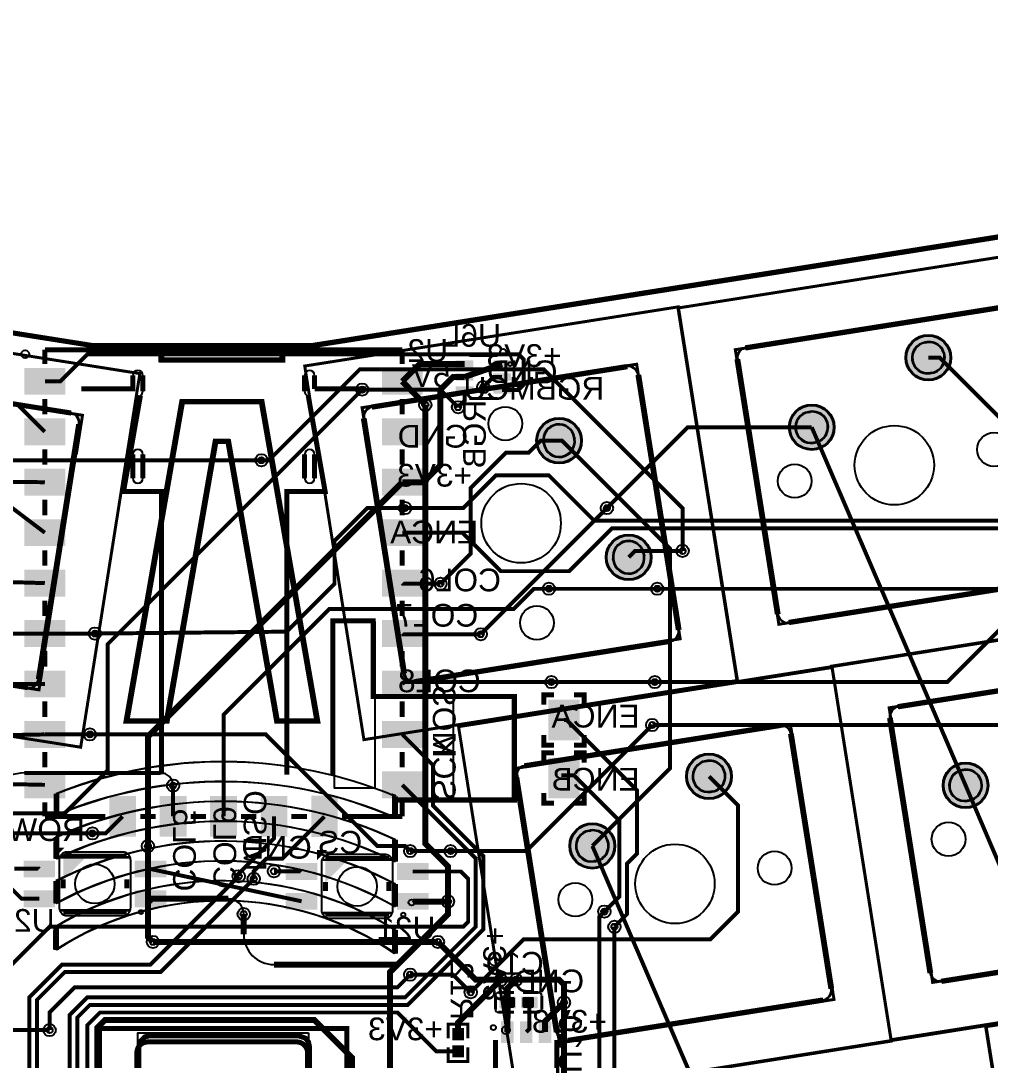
# Model space of a CAD drawing. Header units: millimetres. Extents: x 1 to 236, y 2 to 101.
# Drawn here: x 108.5 to 157.4, y 48.8 to 101.1 of the extents above; entities that cross this region are included whole.
import ezdxf

# ---------------------------------------------------------------- set-up
doc = ezdxf.new("R2010")
doc.units = ezdxf.units.MM
for name, color, linetype, true_color in [('BoardOutLine', 7, 'Continuous', 0xff00ff), ('BottomLayer', 7, 'Continuous', 0x0000ff), ('BottomPasteMaskLayer', 7, 'Continuous', 0x800000), ('BottomSilkLayer', 7, 'Continuous', 0x66cc33), ('BottomSolderMaskLayer', 7, 'Continuous', 0xaa00ff), ('Document', 7, 'Continuous', 0xffffff), ('Hole', 7, 'Continuous', 0x222222), ('Multi-Layer', 7, 'Continuous', 0xc0c0c0), ('TopLayer', 7, 'Continuous', 0xff0000), ('TopSilkLayer', 7, 'Continuous', 0xffcc00), ('TopSolderMaskLayer', 7, 'Continuous', 0x800080)]:
    doc.layers.add(name, color=color, linetype=linetype, true_color=true_color)
doc.styles.get("Standard").update_dxf_attribs({"font": 'arial.ttf'})

msp = doc.modelspace()

# ---------------------------------------------------------------- hatches: boundary and pattern name
at = {"layer": 'BottomLayer'}
for points in [[(131.301, 83.993), (131.301, 83.678), (130.46, 83.678), (130.46, 83.993)], [(133.192, 83.993), (133.192, 83.678), (132.351, 83.678), (132.351, 83.993)], [(110.745, 83.614), (108.745, 83.614), (108.745, 82.314), (110.745, 82.314)], [(128.745, 83.614), (126.745, 83.614), (126.745, 82.314), (128.745, 82.314)], [(131.301, 83.343), (131.301, 83.028), (130.46, 83.028), (130.46, 83.343)], [(133.192, 83.343), (133.192, 83.028), (132.351, 83.028), (132.351, 83.343)], [(131.301, 82.693), (131.301, 82.378), (130.46, 82.378), (130.46, 82.693)], [(133.192, 82.693), (133.192, 82.378), (132.351, 82.378), (132.351, 82.693)], [(110.745, 81.074), (108.745, 81.074), (108.745, 79.774), (110.745, 79.774)], [(128.745, 81.074), (126.745, 81.074), (126.745, 79.774), (128.745, 79.774)], [(110.745, 78.534), (108.745, 78.534), (108.745, 77.234), (110.745, 77.234)], [(128.745, 78.534), (126.745, 78.534), (126.745, 77.234), (128.745, 77.234)], [(110.745, 75.994), (108.745, 75.994), (108.745, 74.694), (110.745, 74.694)], [(128.745, 75.994), (126.745, 75.994), (126.745, 74.694), (128.745, 74.694)], [(110.745, 73.454), (108.745, 73.454), (108.745, 72.154), (110.745, 72.154)], [(128.745, 73.454), (126.745, 73.454), (126.745, 72.154), (128.745, 72.154)], [(110.745, 70.914), (108.745, 70.914), (108.745, 69.614), (110.745, 69.614)], [(128.745, 70.914), (126.745, 70.914), (126.745, 69.614), (128.745, 69.614)], [(110.745, 68.374), (108.745, 68.374), (108.745, 67.074), (110.745, 67.074)], [(128.745, 68.374), (126.745, 68.374), (126.745, 67.074), (128.745, 67.074)], [(135.128, 66.913), (136.652, 66.913), (136.652, 64.913), (135.128, 64.913)], [(110.745, 65.834), (108.745, 65.834), (108.745, 64.534), (110.745, 64.534)], [(128.745, 65.834), (126.745, 65.834), (126.745, 64.534), (128.745, 64.534)], [(136.652, 63.992), (135.128, 63.992), (135.128, 61.992), (136.652, 61.992)], [(110.745, 63.294), (108.745, 63.294), (108.745, 61.994), (110.745, 61.994)], [(128.745, 63.294), (126.745, 63.294), (126.745, 61.994), (128.745, 61.994)], [(114.315, 62.054), (113.015, 62.054), (113.015, 60.054), (114.315, 60.054)], [(116.855, 62.054), (115.555, 62.054), (115.555, 60.054), (116.855, 60.054)], [(119.395, 62.054), (118.095, 62.054), (118.095, 60.054), (119.395, 60.054)], [(121.935, 62.054), (120.635, 62.054), (120.635, 60.054), (121.935, 60.054)], [(123.175, 62.054), (123.175, 60.054), (124.475, 60.054), (124.475, 62.054)], [(108.718, 57.998), (108.718, 58.818), (110.218, 58.818), (110.218, 57.998)], [(114.318, 57.998), (114.318, 58.818), (115.818, 58.818), (115.818, 57.998)], [(121.926, 57.871), (121.926, 58.691), (123.426, 58.691), (123.426, 57.871)], [(127.526, 57.871), (127.526, 58.691), (129.026, 58.691), (129.026, 57.871)], [(108.718, 56.498), (108.718, 57.318), (110.218, 57.318), (110.218, 56.498)], [(114.318, 56.498), (114.318, 57.318), (115.818, 57.318), (115.818, 56.498)], [(121.926, 56.371), (121.926, 57.191), (123.426, 57.191), (123.426, 56.371)], [(127.526, 56.371), (127.526, 57.191), (129.026, 57.191), (129.026, 56.371)], [(133.454, 51.419), (133.454, 51.959), (132.664, 51.959), (132.664, 51.419)], [(133.754, 51.419), (133.754, 51.959), (134.544, 51.959), (134.544, 51.419)], [(130.286, 49.807), (130.826, 49.807), (130.826, 50.373), (130.286, 50.373)], [(133.335, 49.695), (133.335, 50.695), (132.735, 50.695), (132.735, 49.695)], [(134.285, 49.695), (134.285, 50.695), (133.685, 50.695), (133.685, 49.695)], [(135.235, 49.695), (135.235, 50.695), (134.635, 50.695), (134.635, 49.695)], [(130.286, 49.507), (130.826, 49.507), (130.826, 48.941), (130.286, 48.941)]]:
    msp.add_hatch(color=256, dxfattribs=at).paths.add_polyline_path(points)
at = {"layer": 'BottomPasteMaskLayer'}
for points in [[(131.301, 83.993), (131.301, 83.678), (130.46, 83.678), (130.46, 83.993)], [(133.192, 83.993), (133.192, 83.678), (132.351, 83.678), (132.351, 83.993)], [(110.745, 83.614), (108.745, 83.614), (108.745, 82.314), (110.745, 82.314)], [(128.745, 83.614), (126.745, 83.614), (126.745, 82.314), (128.745, 82.314)], [(131.301, 83.343), (131.301, 83.028), (130.46, 83.028), (130.46, 83.343)], [(133.192, 83.343), (133.192, 83.028), (132.351, 83.028), (132.351, 83.343)], [(131.301, 82.693), (131.301, 82.378), (130.46, 82.378), (130.46, 82.693)], [(133.192, 82.693), (133.192, 82.378), (132.351, 82.378), (132.351, 82.693)], [(110.745, 81.074), (108.745, 81.074), (108.745, 79.774), (110.745, 79.774)], [(128.745, 81.074), (126.745, 81.074), (126.745, 79.774), (128.745, 79.774)], [(110.745, 78.534), (108.745, 78.534), (108.745, 77.234), (110.745, 77.234)], [(128.745, 78.534), (126.745, 78.534), (126.745, 77.234), (128.745, 77.234)], [(110.745, 75.994), (108.745, 75.994), (108.745, 74.694), (110.745, 74.694)], [(128.745, 75.994), (126.745, 75.994), (126.745, 74.694), (128.745, 74.694)], [(110.745, 73.454), (108.745, 73.454), (108.745, 72.154), (110.745, 72.154)], [(128.745, 73.454), (126.745, 73.454), (126.745, 72.154), (128.745, 72.154)], [(110.745, 70.914), (108.745, 70.914), (108.745, 69.614), (110.745, 69.614)], [(128.745, 70.914), (126.745, 70.914), (126.745, 69.614), (128.745, 69.614)], [(110.745, 68.374), (108.745, 68.374), (108.745, 67.074), (110.745, 67.074)], [(128.745, 68.374), (126.745, 68.374), (126.745, 67.074), (128.745, 67.074)], [(135.128, 66.913), (136.652, 66.913), (136.652, 64.913), (135.128, 64.913)], [(110.745, 65.834), (108.745, 65.834), (108.745, 64.534), (110.745, 64.534)], [(128.745, 65.834), (126.745, 65.834), (126.745, 64.534), (128.745, 64.534)], [(136.652, 63.992), (135.128, 63.992), (135.128, 61.992), (136.652, 61.992)], [(110.745, 63.294), (108.745, 63.294), (108.745, 61.994), (110.745, 61.994)], [(128.745, 63.294), (126.745, 63.294), (126.745, 61.994), (128.745, 61.994)], [(114.315, 62.054), (113.015, 62.054), (113.015, 60.054), (114.315, 60.054)], [(116.855, 62.054), (115.555, 62.054), (115.555, 60.054), (116.855, 60.054)], [(119.395, 62.054), (118.095, 62.054), (118.095, 60.054), (119.395, 60.054)], [(121.935, 62.054), (120.635, 62.054), (120.635, 60.054), (121.935, 60.054)], [(123.175, 62.054), (123.175, 60.054), (124.475, 60.054), (124.475, 62.054)], [(108.718, 57.998), (108.718, 58.818), (110.218, 58.818), (110.218, 57.998)], [(114.318, 57.998), (114.318, 58.818), (115.818, 58.818), (115.818, 57.998)], [(121.926, 57.871), (121.926, 58.691), (123.426, 58.691), (123.426, 57.871)], [(127.526, 57.871), (127.526, 58.691), (129.026, 58.691), (129.026, 57.871)], [(108.718, 56.498), (108.718, 57.318), (110.218, 57.318), (110.218, 56.498)], [(114.318, 56.498), (114.318, 57.318), (115.818, 57.318), (115.818, 56.498)], [(121.926, 56.371), (121.926, 57.191), (123.426, 57.191), (123.426, 56.371)], [(127.526, 56.371), (127.526, 57.191), (129.026, 57.191), (129.026, 56.371)], [(132.824, 51.914), (132.824, 51.464), (132.874, 51.414), (133.354, 51.414), (133.424, 51.464), (133.424, 51.914), (133.354, 51.964), (132.874, 51.964)], [(133.784, 51.914), (133.784, 51.464), (133.854, 51.414), (134.334, 51.414), (134.384, 51.464), (134.384, 51.914), (134.334, 51.964), (133.854, 51.964)], [(130.326, 49.792), (130.786, 49.792), (130.826, 49.832), (130.826, 50.333), (130.786, 50.373), (130.326, 50.373), (130.286, 50.333), (130.286, 49.832)], [(133.335, 49.695), (133.335, 50.695), (132.735, 50.695), (132.735, 49.695)], [(134.285, 49.695), (134.285, 50.695), (133.685, 50.695), (133.685, 49.695)], [(135.235, 49.695), (135.235, 50.695), (134.635, 50.695), (134.635, 49.695)], [(130.326, 49.522), (130.786, 49.522), (130.826, 49.482), (130.826, 48.981), (130.786, 48.941), (130.326, 48.941), (130.286, 48.981), (130.286, 49.482)]]:
    msp.add_hatch(color=256, dxfattribs=at).paths.add_polyline_path(points)
at = {"layer": 'BottomSilkLayer'}
for points in [[(110.238, 59.488), (110.238, 58.98), (110.746, 59.488)], [(123.446, 59.361), (123.446, 58.853), (123.954, 59.361)]]:
    msp.add_hatch(color=256, dxfattribs=at).paths.add_polyline_path(points)
at = {"layer": 'BottomSolderMaskLayer'}
for points in [[(153.091, 84.155, 1), (155.392, 84.155, 1)], [(131.327, 84.018), (131.327, 83.652), (130.435, 83.652), (130.435, 84.018)], [(133.218, 84.018), (133.218, 83.652), (132.326, 83.652), (132.326, 84.018)], [(110.771, 83.64), (108.72, 83.64), (108.72, 82.289), (110.771, 82.289)], [(128.771, 83.64), (126.72, 83.64), (126.72, 82.289), (128.771, 82.289)], [(131.327, 83.368), (131.327, 83.002), (130.435, 83.002), (130.435, 83.368)], [(133.218, 83.368), (133.218, 83.002), (132.326, 83.002), (132.326, 83.368)], [(131.327, 82.718), (131.327, 82.352), (130.435, 82.352), (130.435, 82.718)], [(133.218, 82.718), (133.218, 82.352), (132.326, 82.352), (132.326, 82.718)], [(147.216, 80.653, 1), (149.518, 80.653, 1)], [(110.771, 81.1), (108.72, 81.1), (108.72, 79.749), (110.771, 79.749)], [(128.771, 81.1), (126.72, 81.1), (126.72, 79.749), (128.771, 79.749)], [(134.493, 79.98, 1), (136.795, 79.98, 1)], [(110.771, 78.56), (108.72, 78.56), (108.72, 77.209), (110.771, 77.209)], [(128.771, 78.56), (126.72, 78.56), (126.72, 77.209), (128.771, 77.209)], [(110.771, 76.02), (108.72, 76.02), (108.72, 74.669), (110.771, 74.669)], [(128.771, 76.02), (126.72, 76.02), (126.72, 74.669), (128.771, 74.669)], [(137.995, 74.105, 1), (140.297, 74.105, 1)], [(110.771, 73.48), (108.72, 73.48), (108.72, 72.129), (110.771, 72.129)], [(128.771, 73.48), (126.72, 73.48), (126.72, 72.129), (128.771, 72.129)], [(110.771, 70.94), (108.72, 70.94), (108.72, 69.589), (110.771, 69.589)], [(128.771, 70.94), (126.72, 70.94), (126.72, 69.589), (128.771, 69.589)], [(110.771, 68.4), (108.72, 68.4), (108.72, 67.049), (110.771, 67.049)], [(128.771, 68.4), (126.72, 68.4), (126.72, 67.049), (128.771, 67.049)], [(135.103, 66.939), (136.678, 66.939), (136.678, 64.888), (135.103, 64.888)], [(110.771, 65.86), (108.72, 65.86), (108.72, 64.509), (110.771, 64.509)], [(128.771, 65.86), (126.72, 65.86), (126.72, 64.509), (128.771, 64.509)], [(136.678, 64.018), (135.103, 64.018), (135.103, 61.967), (136.678, 61.967)], [(142.042, 63.073, 1), (144.343, 63.073, 1)], [(154.963, 62.619, 1), (157.265, 62.619, 1)], [(110.771, 63.32), (108.72, 63.32), (108.72, 61.969), (110.771, 61.969)], [(128.771, 63.32), (126.72, 63.32), (126.72, 61.969), (128.771, 61.969)], [(114.341, 62.08), (112.99, 62.08), (112.99, 60.029), (114.341, 60.029)], [(116.881, 62.08), (115.53, 62.08), (115.53, 60.029), (116.881, 60.029)], [(119.421, 62.08), (118.07, 62.08), (118.07, 60.029), (119.421, 60.029)], [(121.961, 62.08), (120.61, 62.08), (120.61, 60.029), (121.961, 60.029)], [(123.159, 62.093), (123.159, 60.015), (124.492, 60.015), (124.492, 62.093)], [(136.167, 59.571, 1), (138.469, 59.571, 1)], [(108.672, 57.984), (108.672, 58.832), (110.265, 58.832), (110.265, 57.984)], [(114.272, 57.984), (114.272, 58.832), (115.865, 58.832), (115.865, 57.984)], [(121.88, 57.857), (121.88, 58.705), (123.473, 58.705), (123.473, 57.857)], [(127.48, 57.857), (127.48, 58.705), (129.073, 58.705), (129.073, 57.857)], [(108.672, 56.484), (108.672, 57.332), (110.265, 57.332), (110.265, 56.484)], [(114.272, 56.484), (114.272, 57.332), (115.865, 57.332), (115.865, 56.484)], [(121.88, 56.357), (121.88, 57.205), (123.473, 57.205), (123.473, 56.357)], [(127.48, 56.357), (127.48, 57.205), (129.073, 57.205), (129.073, 56.357)], [(133.48, 51.394), (133.48, 51.985), (132.639, 51.985), (132.639, 51.394)], [(133.729, 51.394), (133.729, 51.985), (134.57, 51.985), (134.57, 51.394)], [(130.262, 49.781), (130.851, 49.781), (130.851, 50.399), (130.262, 50.399)], [(133.351, 49.653), (133.351, 50.738), (132.72, 50.738), (132.72, 49.653)], [(134.301, 49.653), (134.301, 50.738), (133.67, 50.738), (133.67, 49.653)], [(135.25, 49.653), (135.25, 50.738), (134.62, 50.738), (134.62, 49.653)], [(130.262, 49.534), (130.851, 49.534), (130.851, 48.915), (130.262, 48.915)]]:
    msp.add_hatch(color=256, dxfattribs=at).paths.add_polyline_path(points)
at = {"layer": 'Document'}
for points in [[(110.668, 59.058), (111.868, 59.058), (110.668, 57.858)], [(123.876, 58.931), (125.076, 58.931), (123.876, 57.731)]]:
    msp.add_hatch(color=256, dxfattribs=at).paths.add_polyline_path(points)
at = {"layer": 'Multi-Layer'}
for points in [[(153.141, 84.155, 1), (155.341, 84.155, 1)], [(147.267, 80.653, 1), (149.467, 80.653, 1)], [(134.544, 79.98, 1), (136.744, 79.98, 1)], [(138.046, 74.105, 1), (140.246, 74.105, 1)], [(142.092, 63.073, 1), (144.292, 63.073, 1)], [(155.014, 62.619, 1), (157.214, 62.619, 1)], [(136.218, 59.571, 1), (138.418, 59.571, 1)]]:
    msp.add_hatch(color=256, dxfattribs=at).paths.add_polyline_path(points)
at = {"layer": 'TopSolderMaskLayer'}
for points in [[(153.091, 84.155, 1), (155.392, 84.155, 1)], [(147.216, 80.653, 1), (149.518, 80.653, 1)], [(134.493, 79.98, 1), (136.795, 79.98, 1)], [(137.995, 74.105, 1), (140.297, 74.105, 1)], [(142.042, 63.073, 1), (144.343, 63.073, 1)], [(154.963, 62.619, 1), (157.265, 62.619, 1)], [(136.167, 59.571, 1), (138.469, 59.571, 1)]]:
    msp.add_hatch(color=256, dxfattribs=at).paths.add_polyline_path(points)

# ---------------------------------------------------------------- linework, layer by layer
at = {"layer": 'BoardOutLine', "const_width": 0.254}
msp.add_lwpolyline([(225.693, 100.988), (123.196, 84.754), (112.227, 84.754), (39.845, 96.218)], dxfattribs=at)
at = {"layer": 'BottomLayer'}
for points, const_width in [([(132.771, 82.535), (133.589, 82.535), (133.858, 82.804), (133.858, 84.074), (133.604, 84.328), (111.887, 84.328), (110.523, 82.964), (109.746, 82.964)], 0.2), ([(127.745, 82.964), (128.616, 83.835), (130.881, 83.835)], 0.3), ([(130.881, 83.185), (132.772, 83.835)], 0.3), ([(161.45, 77.52), (154.815, 84.155), (154.241, 84.155)], 0.2), ([(109.745, 72.804), (102.235, 73.025), (100.33, 73.787), (94.361, 71.247), (68.326, 75.311), (33.782, 80.645), (20.193, 83.185)], 0.2), ([(127.745, 77.884), (128.811, 77.884), (129.667, 78.74), (129.667, 82.55), (130.302, 83.185), (130.881, 83.185)], 0.3), ([(132.772, 83.185), (132.334, 83.185), (131.826, 82.677)], 0.2), ([(127.744, 82.964), (128.905, 81.788)], 0.3), ([(109.469, 56.909), (108.573, 56.909), (107.569, 57.912), (107.569, 60.706), (108.077, 61.214), (110.744, 61.214), (112.903, 63.373), (112.903, 69.723), (125.73, 82.55)], 0.2), ([(130.556, 81.661), (130.881, 81.986), (130.881, 82.535)], 0.2), ([(109.745, 80.424), (108.381, 81.788), (81.343, 81.591)], 0.2), ([(138.049, 76.581), (142.121, 80.653), (148.367, 80.653)], 0.2), ([(94.71, 74.345), (97.581, 77.216), (99.822, 77.216), (100.33, 77.216), (102.108, 78.994), (112.014, 78.994), (120.65, 78.994)], 0.2), ([(109.745, 77.884), (102.362, 77.978), (95.123, 73.152), (72.263, 76.962), (62.484, 78.486)], 0.2), ([(127.745, 77.884), (114.935, 65.074), (114.935, 59.563)], 0.3), ([(127.889, 76.581), (130.81, 76.581), (132.461, 78.232), (135.128, 78.232), (137.414, 75.946), (159.512, 75.946), (161.798, 73.66)], 0.2), ([(109.745, 75.344), (107.442, 77.089)], 0.2), ([(127.744, 75.344), (130.777, 75.344), (132.715, 73.406), (136.144, 73.406), (138.303, 75.565), (158.877, 75.565), (161.417, 73.025), (193.675, 73.025), (194.31, 73.66), (211.582, 73.66), (213.868, 75.946)], 0.2), ([(141.859, 74.422), (139.463, 74.422), (139.146, 74.105)], 0.2), ([(127.745, 72.804), (127.778, 72.771), (129.667, 72.771)], 0.2), ([(118.745, 61.054), (118.745, 66.167), (124.079, 71.501), (133.35, 71.501), (134.366, 72.517), (135.128, 72.517)], 0.2), ([(140.589, 72.517), (190.03, 72.517), (193.96, 68.588)], 0.2), ([(140.462, 67.818), (146.05, 67.818), (155.194, 67.818), (158.496, 71.12), (172.593, 71.12)], 0.2), ([(103.206, 50.474), (103.886, 51.155), (103.886, 68.707), (105.443, 70.264), (109.745, 70.264)], 0.2), ([(109.745, 70.264), (112.268, 70.264)], 0.2), ([(127.745, 70.264), (127.778, 70.231), (131.699, 70.231)], 0.2), ([(140.335, 65.659), (159.004, 65.659), (163.449, 70.104), (166.116, 70.104), (166.37, 70.358)], 0.2), ([(109.745, 67.724), (106.713, 67.724), (104.521, 65.532), (104.521, 54.864)], 0.2), ([(127.745, 67.724), (127.839, 67.818), (135.255, 67.818)], 0.2), ([(138.43, 55.499), (139.065, 56.134), (139.065, 58.674), (139.573, 59.182), (139.573, 62.357), (136.017, 65.913), (135.89, 65.913)], 0.2), ([(109.745, 65.184), (107.823, 65.151)], 0.2), ([(109.745, 65.184), (112.014, 65.184)], 0.2), ([(127.745, 65.184), (129.286, 63.643), (129.286, 61.604), (131.826, 59.064), (131.826, 55.372), (128.016, 51.562), (112.014, 51.562), (111.379, 50.927), (111.379, 38.989), (112.786, 37.582), (113.378, 37.582)], 0.2), ([(109.745, 62.644), (105.41, 62.738)], 0.2), ([(131.191, 52.197), (133.858, 54.864), (143.256, 54.864), (144.653, 56.261), (144.653, 61.612), (143.192, 63.073)], 0.2), ([(135.763, 63.119), (136.398, 63.119), (138.684, 60.833), (138.684, 57.023), (137.922, 56.261)], 0.2), ([(127.745, 62.644), (131.445, 58.944), (131.445, 55.499), (127.889, 51.943), (111.887, 51.943), (110.998, 51.054), (110.998, 37.338), (112.535, 35.801), (113.378, 35.801)], 0.2), ([(116.205, 61.054), (116.205, 62.611)], 0.2), ([(113.665, 61.054), (112.809, 60.198), (112.141, 60.198)], 0.2), ([(121.285, 61.054), (121.285, 61.054), (121.285, 59.944), (119.507, 58.166), (119.507, 58.039)], 0.2), ([(123.825, 61.054), (121.699, 58.928), (120.904, 58.928), (120.269, 58.293), (120.269, 57.912)], 0.2), ([(128.143, 59.309), (130.175, 59.309)], 0.2), ([(128.276, 58.281), (130.695, 58.281), (131.064, 57.912), (131.064, 55.753), (130.81, 55.499), (109.982, 55.499), (104.527, 50.044), (104.527, 33.262)], 0.2), ([(109.468, 58.408), (109.456, 58.42), (108.204, 58.42)], 0.2), ([(115.068, 58.408), (122.676, 56.781)], 0.2), ([(122.676, 58.281), (122.664, 58.293), (121.285, 58.293)], 0.2), ([(115.068, 56.908), (118.987, 56.908)], 0.3), ([(130.048, 56.763), (128.294, 56.763)], 0.3), ([(115.189, 54.737), (120.396, 54.737), (127, 54.737), (129.54, 54.737)], 0.3), ([(109.982, 50.292), (109.982, 51.181), (111.252, 52.451), (127.508, 52.451), (128.143, 53.086)], 0.2), ([(130.556, 50.09), (130.556, 50.673), (132.715, 52.832)], 0.3), ([(133.058, 51.689), (133.058, 52.413), (133.183, 52.537), (133.477, 52.832)], 0.3), ([(109.982, 50.292), (109.982, 51.181), (111.252, 52.451), (127.508, 52.451)], 0.2), ([(133.035, 50.195), (133.059, 51.689)], 0.3), ([(134.935, 50.195), (134.935, 50.734), (135.89, 51.689)], 0.3), ([(133.985, 50.195), (134.149, 50.359), (134.149, 51.689)], 0.2), ([(130.556, 49.225), (129.464, 49.225), (127.508, 51.181), (112.522, 51.181), (111.887, 50.546), (111.887, 40.132), (112.659, 39.36), (113.378, 39.36)], 0.2), ([(106.045, 50.292), (109.982, 50.292)], 0.2)]:
    msp.add_lwpolyline(points, dxfattribs=dict(at, const_width=const_width))
for centre, radius, start, end in [((118.987, 56.134), 0.774, 360, 90), ((128.294, 56.781), 0.0176, 180, 270)]:
    msp.add_arc(centre, radius, start, end, dxfattribs=at)
at = {"layer": 'BottomSilkLayer'}
for points, const_width in [([(109.745, 84.554), (109.745, 83.845)], 0.254), ([(109.745, 84.554), (127.745, 84.554)], 0.254), ([(127.745, 83.845), (127.745, 84.554)], 0.254), ([(132.527, 84.261), (131.125, 84.261)], 0.152), ([(111.579, 82.588), (114.177, 82.588), (114.177, 83.267)], 0.254), ([(114.678, 83.267), (114.678, 82.467)], 0.254), ([(122.828, 82.467), (122.828, 83.267)], 0.254), ([(123.327, 83.267), (123.327, 82.588)], 0.254), ([(123.327, 82.588), (125.926, 82.588)], 0.254), ([(109.745, 82.083), (109.745, 81.305)], 0.254), ([(114.56, 82.255), (113.707, 77.416), (115.624, 77.416), (115.624, 63.171)], 0.254), ([(121.926, 63.165), (121.926, 77.416), (123.861, 77.416), (123.013, 82.226)], 0.254), ([(127.745, 81.305), (127.745, 82.083)], 0.254), ([(132.527, 82.109), (131.125, 82.109)], 0.152), ([(109.745, 79.543), (109.745, 78.765)], 0.254), ([(127.745, 78.765), (127.745, 79.543)], 0.254), ([(114.177, 78.087), (114.177, 79.287)], 0.254), ([(114.678, 79.287), (114.678, 78.087)], 0.254), ([(122.828, 78.087), (122.828, 79.287)], 0.254), ([(123.327, 79.287), (123.327, 78.087)], 0.254), ([(109.745, 77.003), (109.745, 76.225)], 0.254), ([(127.745, 76.225), (127.745, 77.003)], 0.254), ([(109.745, 74.463), (109.745, 73.685)], 0.254), ([(127.745, 73.685), (127.745, 74.463)], 0.254), ([(109.745, 71.923), (109.745, 71.145)], 0.254), ([(127.745, 71.145), (127.745, 71.923)], 0.254), ([(109.745, 69.383), (109.745, 68.605)], 0.254), ([(127.745, 68.605), (127.745, 69.383)], 0.254), ([(109.745, 66.843), (109.745, 66.065)], 0.254), ([(127.745, 66.065), (127.745, 66.843)], 0.254), ([(109.745, 64.303), (109.745, 63.525)], 0.254), ([(127.745, 63.525), (127.745, 64.303)], 0.254), ([(109.745, 61.763), (109.745, 61.054)], 0.254), ([(127.745, 61.054), (127.745, 61.763)], 0.254), ([(109.745, 61.054), (112.784, 61.054)], 0.254), ([(114.546, 61.054), (115.324, 61.054)], 0.254), ([(117.086, 61.054), (117.864, 61.054)], 0.254), ([(119.626, 61.054), (120.404, 61.054)], 0.254), ([(122.166, 61.054), (122.944, 61.054)], 0.254), ([(124.706, 61.054), (127.745, 61.054)], 0.254), ([(110.668, 58.931), (110.668, 59.058)], 0.254), ([(110.668, 59.058), (113.868, 59.058)], 0.254), ([(113.868, 58.931), (113.868, 59.058)], 0.254), ([(123.876, 58.804), (123.876, 58.931)], 0.254), ([(123.876, 58.931), (127.076, 58.931)], 0.254), ([(127.076, 58.804), (127.076, 58.931)], 0.254), ([(110.668, 57.431), (110.668, 57.885)], 0.254), ([(113.868, 57.431), (113.868, 57.885)], 0.254), ([(123.876, 57.304), (123.876, 57.758)], 0.254), ([(127.076, 57.304), (127.076, 57.758)], 0.254), ([(110.668, 56.258), (110.668, 56.385)], 0.254), ([(110.668, 56.258), (113.868, 56.258)], 0.254), ([(113.868, 56.258), (113.868, 56.385)], 0.254), ([(123.876, 56.131), (123.876, 56.258)], 0.254), ([(123.876, 56.131), (127.076, 56.131)], 0.254), ([(127.076, 56.131), (127.076, 56.258)], 0.254), ([(132.436, 51.343), (132.436, 52.035)], 0.152), ([(132.588, 52.188), (133.378, 52.188)], 0.152), ([(134.621, 52.188), (133.83, 52.188)], 0.152), ([(134.773, 51.343), (134.773, 52.035)], 0.152), ([(133.378, 51.191), (132.588, 51.191)], 0.152), ([(133.83, 51.191), (134.621, 51.191)], 0.152), ([(130.058, 49.883), (130.058, 50.601), (131.055, 50.601), (131.055, 49.883)], 0.152), ([(132.435, 47.995), (132.435, 49.795)], 0.254), ([(135.535, 47.995), (135.535, 49.795)], 0.254), ([(130.058, 49.431), (130.058, 48.713), (131.055, 48.713), (131.055, 49.431)], 0.152)]:
    msp.add_lwpolyline(points, dxfattribs=dict(at, const_width=const_width))
at = {"layer": 'BottomSilkLayer', "const_width": 0.25}
msp.add_lwpolyline([(124.949, 50.371), (112.499, 50.371), (112.499, 32.661), (124.949, 32.661), (124.949, 50.371)], close=True, dxfattribs=at)
at = {"layer": 'BottomSilkLayer'}
for centre, radius in [((108.753, 84.334), 0.2), ((132.824, 84.445), 0.15), ((112.268, 57.658), 0.992), ((125.476, 57.531), 0.992), ((114.588, 56.238), 0.103), ((127.796, 56.111), 0.103), ((132.334, 50.419), 0.127)]:
    msp.add_circle(centre, radius, dxfattribs=at)
for centre, radius, start, end in [((114.428, 83.267), 0.25, 0, 180), ((123.078, 83.267), 0.25, 360, 180), ((114.428, 82.467), 0.25, 302.0311, 0.002), ((123.078, 82.467), 0.25, 180.0011, 254.9897), ((114.428, 79.287), 0.25, 0, 180), ((123.078, 79.287), 0.25, 0, 180), ((114.428, 78.087), 0.25, 180, 0), ((123.078, 78.087), 0.25, 180, 360), ((132.588, 52.035), 0.152, 90, 180), ((134.621, 52.035), 0.152, 0, 90), ((132.588, 51.343), 0.152, 180, 270), ((134.621, 51.343), 0.152, 270, 0)]:
    msp.add_arc(centre, radius, start, end, dxfattribs=at)
at = {"layer": 'BottomSolderMaskLayer'}
for points in [[(154.077, 84.937), (154.156, 84.949)], [(154.327, 83.361), (154.406, 83.373)], [(148.203, 81.435), (148.281, 81.447)], [(136.426, 80.144), (136.438, 80.065)], [(134.85, 79.894), (134.862, 79.815)], [(148.452, 79.859), (148.531, 79.871)], [(138.352, 74.02), (138.364, 73.941)], [(139.928, 74.269), (139.94, 74.191)], [(143.028, 63.855), (143.107, 63.867)], [(155.95, 63.401), (156.028, 63.413)], [(143.278, 62.279), (143.357, 62.291)], [(156.199, 61.825), (156.278, 61.837)], [(137.154, 60.353), (137.232, 60.365)], [(137.403, 58.777), (137.482, 58.789)]]:
    msp.add_lwpolyline(points, close=True, dxfattribs=at)
for centre in [(154.241, 84.155), (148.367, 80.653), (135.644, 79.98), (139.146, 74.105), (143.192, 63.073), (156.114, 62.619), (137.318, 59.571)]:
    msp.add_circle(centre, 1.151, dxfattribs=at)
for centre, start, end in [((154.202, 84.149), 459, 279), ((154.281, 84.161), 279, 459), ((148.327, 80.647), 459, 279), ((148.406, 80.659), 279, 459), ((135.638, 80.019), 369, 189), ((135.65, 79.94), 189, 369), ((139.14, 74.145), 369, 189), ((139.152, 74.066), 189, 369), ((143.232, 63.079), 279, 459), ((143.153, 63.067), 459, 279), ((156.074, 62.613), 459, 279), ((156.153, 62.625), 279, 459), ((137.278, 59.565), 459, 279), ((137.357, 59.577), 279, 459)]:
    msp.add_arc(centre, 0.798, start, end, dxfattribs=at)
at = {"layer": 'Document', "const_width": 0.15}
for points in [[(141.63, 86.658), (160.445, 89.638), (163.425, 70.822), (144.61, 67.842), (141.63, 86.658)], [(92.734, 67.52), (95.715, 86.336), (114.53, 83.356), (111.55, 64.54), (92.734, 67.52)], [(141.649, 86.717), (144.629, 67.901), (125.814, 64.921), (122.833, 83.737), (141.649, 86.717)], [(149.377, 68.624), (168.192, 71.604), (171.172, 52.788), (152.357, 49.808), (149.377, 68.624)], [(130.58, 65.576), (149.396, 68.556), (152.376, 49.74), (133.561, 46.76), (130.58, 65.576)], [(157.124, 50.463), (175.939, 53.443), (178.919, 34.627), (160.104, 31.647), (157.124, 50.463)], [(138.328, 47.542), (157.143, 50.522), (160.123, 31.706), (141.308, 28.726), (138.328, 47.542)]]:
    msp.add_lwpolyline(points, close=True, dxfattribs=at)
at = {"layer": 'Document'}
for points, const_width in [([(156.371, 86.436), (158.346, 86.749), (158.659, 84.774)], 0.15), ([(146.494, 84.872), (144.518, 84.559), (144.831, 82.584)], 0.15), ([(139.863, 81.853), (139.55, 83.828), (137.575, 83.515)], 0.15), ([(127.698, 81.951), (125.722, 81.638), (126.035, 79.663)], 0.15), ([(111.328, 79.282), (111.641, 81.257), (109.666, 81.57)], 0.15), ([(146.396, 72.707), (146.709, 70.731), (148.684, 71.044)], 0.15), ([(141.427, 71.976), (141.74, 70), (139.765, 69.688)], 0.15), ([(127.6, 69.786), (127.912, 67.81), (129.888, 68.123)], 0.15), ([(107.476, 67.742), (109.451, 67.429), (109.764, 69.405)], 0.15), ([(135.382, 67.183), (134.874, 67.183), (134.874, 66.675)], 0.254), ([(136.906, 66.675), (136.906, 67.183), (136.398, 67.183)], 0.254), ([(154.241, 66.838), (152.265, 66.525), (152.578, 64.55)], 0.15), ([(145.322, 65.354), (147.297, 65.667), (147.61, 63.692)], 0.15), ([(135.382, 64.643), (134.874, 64.643), (134.874, 65.151)], 0.254), ([(136.398, 64.643), (136.906, 64.643), (136.906, 65.151)], 0.254), ([(135.382, 64.262), (134.874, 64.262), (134.874, 63.754)], 0.254), ([(136.906, 63.754), (136.906, 64.262), (136.398, 64.262)], 0.254), ([(135.445, 63.79), (133.469, 63.477), (133.782, 61.502)], 0.15), ([(135.382, 61.722), (134.874, 61.722), (134.874, 62.23)], 0.254), ([(136.398, 61.722), (136.906, 61.722), (136.906, 62.23)], 0.254), ([(154.143, 54.673), (154.456, 52.697), (156.431, 53.01)], 0.15), ([(147.512, 51.526), (149.487, 51.839), (149.174, 53.815)], 0.15), ([(135.347, 51.625), (135.66, 49.649), (137.635, 49.962)], 0.15)]:
    msp.add_lwpolyline(points, dxfattribs=dict(at, const_width=const_width))
for centre, radius in [((133.176, 83.835), 0.1), ((115.008, 56.848), 0.15), ((128.216, 56.721), 0.15), ((132.969, 50.292), 0.2)]:
    msp.add_circle(centre, radius, dxfattribs=at)
at = {"layer": 'Hole'}
for centre in [(125.73, 82.55), (131.826, 82.677), (128.905, 81.788), (130.556, 81.661), (120.65, 78.994), (127.889, 76.581), (138.049, 76.581), (141.859, 74.422), (129.667, 72.771), (135.128, 72.517), (140.589, 72.517), (112.268, 70.264), (131.699, 70.231), (135.255, 67.818), (140.462, 67.818), (140.335, 65.659), (112.014, 65.184), (116.205, 62.611), (112.141, 60.198), (114.935, 59.563), (128.143, 59.309), (130.175, 59.309), (119.507, 58.039), (121.285, 58.293), (120.269, 57.912), (130.048, 56.764), (119.761, 56.134), (137.922, 56.261), (138.43, 55.499), (115.189, 54.737), (129.54, 54.737), (128.143, 53.086), (132.715, 52.832), (133.477, 52.832), (131.191, 52.197), (135.89, 51.689), (109.982, 50.292)]:
    msp.add_circle(centre, 0.155, dxfattribs=at)
at = {"layer": 'Multi-Layer'}
for points in [[(154.084, 84.902), (154.16, 84.914)], [(154.323, 83.396), (154.398, 83.408)], [(148.21, 81.4), (148.285, 81.412)], [(136.391, 80.137), (136.403, 80.061)], [(134.885, 79.898), (134.897, 79.823)], [(148.448, 79.894), (148.524, 79.906)], [(138.387, 74.023), (138.399, 73.948)], [(139.893, 74.262), (139.905, 74.187)], [(124.333, 70.866), (126.365, 70.866), (126.365, 62.484), (124.333, 62.484)], [(130.302, 67.056), (130.302, 61.849), (133.477, 61.849), (133.477, 67.056)], [(143.035, 63.82), (143.111, 63.832)], [(155.957, 63.366), (156.032, 63.378)], [(143.274, 62.314), (143.349, 62.326)], [(156.196, 61.86), (156.271, 61.872)], [(137.161, 60.318), (137.236, 60.33)], [(114.068, 58.858), (114.067, 58.887), (114.064, 58.915), (114.059, 58.943), (114.052, 58.971), (114.043, 58.998), (114.032, 59.025), (114.019, 59.05), (114.005, 59.075), (113.988, 59.098), (113.971, 59.12), (113.951, 59.141), (113.93, 59.161), (113.908, 59.179), (113.884, 59.195), (113.86, 59.209), (113.834, 59.222), (113.808, 59.233), (113.781, 59.242), (113.753, 59.249), (113.725, 59.254), (113.697, 59.257), (113.668, 59.258), (113.668, 59.258), (110.868, 59.258), (110.862, 59.258), (110.862, 59.258), (110.832, 59.257), (110.803, 59.253), (110.774, 59.247), (110.745, 59.239), (110.718, 59.229), (110.691, 59.217), (110.665, 59.203), (110.64, 59.187), (110.616, 59.169), (110.594, 59.149), (110.573, 59.128), (110.554, 59.106), (110.536, 59.082), (110.521, 59.057), (110.507, 59.03), (110.495, 59.003), (110.486, 58.975), (110.478, 58.947), (110.473, 58.917), (110.469, 58.888), (110.468, 58.858), (110.468, 58.859), (110.468, 58.858), (110.468, 56.458), (110.469, 56.43), (110.472, 56.401), (110.477, 56.373), (110.484, 56.345), (110.493, 56.318), (110.504, 56.292), (110.517, 56.266), (110.532, 56.242), (110.548, 56.218), (110.566, 56.196), (110.585, 56.175), (110.606, 56.156), (110.629, 56.138), (110.652, 56.122), (110.677, 56.107), (110.702, 56.094), (110.728, 56.083), (110.756, 56.074), (110.783, 56.067), (110.811, 56.062), (110.84, 56.059), (110.868, 56.058), (113.668, 56.058), (113.668, 56.058), (113.697, 56.059), (113.725, 56.062), (113.753, 56.067), (113.781, 56.074), (113.808, 56.083), (113.834, 56.094), (113.86, 56.107), (113.884, 56.121), (113.908, 56.138), (113.93, 56.156), (113.951, 56.175), (113.971, 56.196), (113.988, 56.218), (114.005, 56.242), (114.019, 56.266), (114.032, 56.292), (114.043, 56.318), (114.052, 56.345), (114.059, 56.373), (114.064, 56.401), (114.067, 56.429), (114.068, 56.458), (114.068, 58.858)], [(127.276, 58.731), (127.275, 58.76), (127.272, 58.788), (127.267, 58.816), (127.26, 58.844), (127.251, 58.871), (127.24, 58.898), (127.227, 58.923), (127.213, 58.948), (127.196, 58.971), (127.179, 58.993), (127.159, 59.014), (127.138, 59.034), (127.116, 59.052), (127.092, 59.068), (127.068, 59.082), (127.042, 59.095), (127.016, 59.106), (126.989, 59.115), (126.961, 59.122), (126.933, 59.127), (126.905, 59.13), (126.876, 59.131), (126.876, 59.131), (124.076, 59.131), (124.07, 59.131), (124.07, 59.131), (124.04, 59.13), (124.011, 59.126), (123.982, 59.12), (123.953, 59.112), (123.926, 59.102), (123.899, 59.09), (123.873, 59.076), (123.848, 59.06), (123.824, 59.042), (123.802, 59.022), (123.781, 59.001), (123.762, 58.979), (123.744, 58.955), (123.729, 58.93), (123.715, 58.903), (123.703, 58.876), (123.694, 58.848), (123.686, 58.82), (123.681, 58.79), (123.677, 58.761), (123.676, 58.731), (123.676, 58.732), (123.676, 58.731), (123.676, 56.331), (123.677, 56.303), (123.68, 56.274), (123.685, 56.246), (123.692, 56.218), (123.701, 56.191), (123.712, 56.165), (123.725, 56.139), (123.74, 56.115), (123.756, 56.091), (123.774, 56.069), (123.793, 56.048), (123.814, 56.029), (123.837, 56.011), (123.86, 55.995), (123.885, 55.98), (123.91, 55.967), (123.936, 55.956), (123.964, 55.947), (123.991, 55.94), (124.019, 55.935), (124.048, 55.932), (124.076, 55.931), (126.876, 55.931), (126.876, 55.931), (126.905, 55.932), (126.933, 55.935), (126.961, 55.94), (126.989, 55.947), (127.016, 55.956), (127.042, 55.967), (127.068, 55.98), (127.092, 55.994), (127.116, 56.011), (127.138, 56.029), (127.159, 56.048), (127.179, 56.069), (127.196, 56.091), (127.213, 56.115), (127.227, 56.139), (127.24, 56.165), (127.251, 56.191), (127.26, 56.218), (127.267, 56.246), (127.272, 56.274), (127.275, 56.302), (127.276, 56.331), (127.276, 58.731)], [(137.399, 58.812), (137.475, 58.824)], [(123.029, 50.151), (123.029, 32.891), (114.429, 32.891), (114.429, 50.151), (123.029, 50.151)]]:
    msp.add_lwpolyline(points, close=True, dxfattribs=at)
for centre, radius in [((154.241, 84.155), 1.1), ((125.73, 82.55), 0.31), ((131.826, 82.677), 0.31), ((128.905, 81.788), 0.31), ((130.556, 81.661), 0.31), ((132.936, 80.837), 0.851), ((148.367, 80.653), 1.1), ((135.644, 79.98), 1.1), ((152.527, 78.74), 2), ((157.545, 79.535), 0.851), ((120.65, 78.994), 0.31), ((147.51, 77.945), 0.851), ((133.731, 75.819), 2), ((127.889, 76.581), 0.31), ((138.049, 76.581), 0.31), ((139.146, 74.105), 1.1), ((141.859, 74.422), 0.31), ((129.667, 72.771), 0.31), ((135.128, 72.517), 0.31), ((140.589, 72.517), 0.31), ((134.526, 70.802), 0.851), ((112.268, 70.264), 0.31), ((131.699, 70.231), 0.31), ((135.255, 67.818), 0.31), ((140.462, 67.818), 0.31), ((140.335, 65.659), 0.31), ((112.014, 65.184), 0.31), ((143.192, 63.073), 1.1), ((156.114, 62.619), 1.1), ((116.205, 62.611), 0.31), ((155.257, 59.911), 0.851), ((112.141, 60.198), 0.31), ((137.318, 59.571), 1.1), ((114.935, 59.563), 0.31), ((128.143, 59.309), 0.31), ((130.175, 59.309), 0.31), ((141.478, 57.658), 2), ((146.496, 58.453), 0.851), ((119.507, 58.039), 0.31), ((120.269, 57.912), 0.31), ((121.285, 58.293), 0.31), ((136.461, 56.863), 0.851), ((130.048, 56.764), 0.31), ((137.922, 56.261), 0.31), ((119.761, 56.134), 0.31), ((138.43, 55.499), 0.31), ((115.189, 54.737), 0.31), ((129.54, 54.737), 0.31), ((128.143, 53.086), 0.31), ((132.715, 52.832), 0.31), ((133.477, 52.832), 0.31), ((131.191, 52.197), 0.31), ((135.89, 51.689), 0.31), ((109.982, 50.292), 0.31)]:
    msp.add_circle(centre, radius, dxfattribs=at)
for centre, start, end in [((154.204, 84.149), 459, 279), ((154.279, 84.161), 279, 459), ((148.329, 80.647), 459, 279), ((148.405, 80.659), 279, 459), ((135.638, 80.017), 369, 189), ((135.65, 79.942), 189, 369), ((139.14, 74.143), 369, 189), ((139.152, 74.067), 189, 369), ((143.155, 63.067), 459, 279), ((143.23, 63.079), 279, 459), ((156.076, 62.613), 459, 279), ((156.152, 62.625), 279, 459), ((137.28, 59.565), 459, 279), ((137.355, 59.577), 279, 459)]:
    msp.add_arc(centre, 0.763, start, end, dxfattribs=at)
at = {"layer": 'TopLayer'}
for points, const_width in [([(120.65, 78.994), (121.031, 78.994), (125.603, 83.566), (134.874, 83.566), (141.859, 76.581), (141.859, 74.422)], 0.2), ([(125.73, 82.55), (129.667, 82.55), (130.556, 81.661)], 0.2), ([(128.905, 81.788), (128.905, 59.69), (130.048, 58.547), (130.048, 56.764)], 0.3), ([(148.367, 80.653), (156.114, 62.619)], 0.2), ([(129.667, 72.771), (131.191, 74.295), (131.191, 77.597), (132.969, 79.375), (134.112, 79.375), (134.717, 79.98), (135.644, 79.98)], 0.2), ([(135.644, 79.98), (135.794, 79.98), (141.224, 74.549), (141.224, 63.477), (137.318, 59.571)], 0.2), ([(112.268, 70.264), (121.793, 70.358), (121.92, 70.358), (124.333, 72.771), (124.333, 74.93), (125.984, 76.581), (127.889, 76.581)], 0.2), ([(131.699, 70.231), (138.049, 76.581)], 0.2), ([(135.128, 72.517), (140.589, 72.517)], 0.2), ([(112.268, 70.264), (121.793, 70.358)], 0.2), ([(135.255, 67.818), (140.462, 67.818)], 0.2), ([(130.175, 59.309), (133.985, 59.309), (140.335, 65.659)], 0.2), ([(112.014, 65.184), (120.871, 65.184), (126.492, 59.563), (127.889, 59.563), (128.143, 59.309)], 0.2), ([(115.57, 63.246), (108.712, 63.246)], 0.2), ([(156.114, 62.619), (163.861, 44.458)], 0.2), ([(112.141, 60.198), (107.442, 60.198), (96.774, 49.53), (96.774, 40.64)], 0.2), ([(114.935, 59.563), (114.935, 54.991), (115.189, 54.737)], 0.3), ([(137.318, 59.571), (145.065, 41.537)], 0.2), ([(119.507, 58.039), (115.062, 53.594), (110.617, 53.594), (108.966, 51.943), (108.966, 41.91), (111.516, 39.36), (113.378, 39.36)], 0.2), ([(120.269, 57.912), (115.57, 53.213), (110.744, 53.213), (109.347, 51.816), (109.347, 43.053), (111.26, 41.14), (113.378, 41.14)], 0.2), ([(130.048, 56.763), (130.048, 56.134), (128.778, 54.864)], 0.3), ([(119.761, 56.134), (119.761, 55.118)], 0.3), ([(137.922, 56.261), (137.668, 56.007), (137.668, 42.799), (128.778, 33.909)], 0.2), ([(138.43, 55.499), (138.43, 42.418), (129.413, 33.401)], 0.2), ([(128.778, 54.864), (127.127, 53.213), (127.127, 34.163), (130.81, 30.48), (139.573, 30.48)], 0.3), ([(129.54, 54.737), (131.445, 52.832), (135.636, 52.832), (135.89, 52.578), (135.89, 44.323), (130.556, 38.989), (128.27, 38.989)], 0.3), ([(121.285, 53.594), (127.508, 53.594)], 0.3), ([(128.143, 53.086), (130.302, 53.086), (131.191, 52.197)], 0.2), ([(125.476, 41.275), (125.222, 41.529), (125.222, 48.895), (123.317, 50.8), (112.776, 50.8), (112.395, 50.419), (112.395, 45.339), (112.779, 44.956), (113.378, 44.702)], 0.3)]:
    msp.add_lwpolyline(points, dxfattribs=dict(at, const_width=const_width))
for centre, radius, start, end in [((108.712, 61.341), 1.905, 90, 180), ((115.57, 62.611), 0.635, 0, 90), ((121.285, 55.118), 1.524, 180, 270), ((127.508, 53.609), 0.015, 270, 360)]:
    msp.add_arc(centre, radius, start, end, dxfattribs=at)
at = {"layer": 'TopSilkLayer', "const_width": 0.254}
for points in [[(225.654, 100.996), (123.157, 84.762), (112.187, 84.762), (39.806, 96.226)], [(145.017, 84.655), (157.857, 86.689)], [(145.057, 84.647), (157.897, 86.681)], [(126.202, 81.675), (139.042, 83.709)], [(126.241, 81.667), (139.081, 83.701)], [(146.635, 71.243), (144.602, 84.083)], [(146.675, 71.235), (144.641, 84.075)], [(98.195, 83.409), (111.035, 81.376)], [(98.234, 83.401), (111.074, 81.367)], [(139.614, 83.293), (141.647, 70.453)], [(139.653, 83.285), (141.687, 70.445)], [(127.82, 68.263), (125.786, 81.103)], [(127.859, 68.255), (125.826, 81.095)], [(111.45, 80.804), (109.417, 67.964)], [(111.49, 80.795), (109.456, 67.955)], [(160.047, 72.861), (147.207, 70.828)], [(160.087, 72.853), (147.247, 70.82)], [(124.246, 63.115), (124.246, 70.9), (126.278, 70.9), (126.278, 67.09), (133.39, 67.09), (133.39, 61.883), (127.411, 61.883), (127.411, 62.016)], [(108.845, 67.548), (96.005, 69.582)], [(108.884, 67.54), (96.044, 69.574)], [(141.232, 69.881), (128.392, 67.848)], [(141.271, 69.873), (128.431, 67.84)], [(152.701, 66.585), (165.541, 68.619)], [(152.741, 66.577), (165.581, 68.611)], [(154.319, 53.173), (152.286, 66.013)], [(154.359, 53.165), (152.325, 66.005)], [(133.886, 63.605), (146.726, 65.639)], [(133.925, 63.597), (146.765, 65.63)], [(147.298, 65.223), (149.331, 52.383)], [(147.337, 65.215), (149.371, 52.375)], [(135.504, 50.193), (133.47, 63.033)], [(135.543, 50.185), (133.51, 63.025)], [(110.314, 61.116), (110.314, 62.198)], [(110.353, 61.108), (110.353, 62.189)], [(127.411, 62.016), (127.36, 62.035), (127.36, 60.986)], [(127.399, 62.066), (127.399, 60.978)], [(110.305, 58.92), (110.309, 60.024)], [(110.345, 58.912), (110.349, 60.016)], [(127.36, 59.888), (127.36, 58.778)], [(127.399, 59.88), (127.399, 58.77)], [(110.296, 56.671), (110.301, 57.804)], [(110.336, 56.663), (110.34, 57.796)], [(127.36, 57.654), (127.36, 56.512)], [(127.399, 57.646), (127.399, 56.504)], [(110.288, 54.341), (110.292, 55.519)], [(110.327, 54.333), (110.332, 55.511)], [(127.36, 55.35), (127.36, 54.159)], [(127.399, 55.341), (127.399, 54.151)], [(167.731, 54.791), (154.891, 52.757)], [(167.771, 54.783), (154.931, 52.749)], [(148.916, 51.811), (136.076, 49.777)], [(148.955, 51.803), (136.115, 49.769)], [(114.377, 33.4), (114.377, 49.15), (114.391, 49.272), (114.431, 49.389), (114.497, 49.493), (114.584, 49.58), (114.688, 49.646), (114.804, 49.686), (114.927, 49.7), (122.427, 49.7), (122.549, 49.686), (122.665, 49.646), (122.77, 49.58), (122.857, 49.493), (122.922, 49.389), (122.963, 49.272), (122.977, 49.15), (122.977, 49.15), (122.977, 33.4)]]:
    msp.add_lwpolyline(points, dxfattribs=at)
for points in [[(121.689, 84.441), (121.689, 84.049), (115.595, 84.049), (115.595, 84.441), (121.689, 84.441)], [(121.728, 84.433), (121.728, 84.041), (115.635, 84.041), (115.635, 84.433), (121.728, 84.433)], [(121.417, 65.86), (118.961, 79.949), (118.323, 79.949), (115.867, 65.86), (113.837, 65.86), (116.642, 81.949), (120.642, 81.949), (123.447, 65.86), (121.417, 65.86)], [(121.457, 65.852), (119, 79.941), (118.363, 79.941), (115.906, 65.852), (113.876, 65.852), (116.681, 81.941), (120.681, 81.941), (123.487, 65.852), (121.457, 65.852)], [(122.867, 49.889), (123.02, 49.698), (123.074, 49.459), (123.074, 33.709), (123.02, 33.47), (122.763, 33.213), (122.524, 33.159), (115.024, 33.159), (114.786, 33.213), (114.529, 33.47), (114.474, 33.709), (114.474, 49.459), (114.529, 49.698), (114.786, 49.955), (115.024, 50.009), (122.524, 50.009), (122.867, 49.889)]]:
    msp.add_lwpolyline(points, close=True, dxfattribs=at)
at = {"layer": 'TopSilkLayer'}
for centre, radius, start, end in [((145.095, 84.162), 0.5, 99.0007, 188.9999), ((145.135, 84.154), 0.5, 99.0007, 188.9999), ((139.12, 83.215), 0.5, 9.0007, 98.9999), ((139.159, 83.207), 0.5, 9.0007, 98.9999), ((126.28, 81.182), 0.5, 99.0007, 188.9999), ((126.32, 81.173), 0.5, 99.0007, 188.9999), ((110.956, 80.882), 0.5, 351.0001, 80.9993), ((110.996, 80.874), 0.5, 351.0001, 80.9993), ((147.129, 71.322), 0.5, 188.9978, 278.9995), ((147.169, 71.314), 0.5, 188.9978, 278.9995), ((141.154, 70.375), 0.5, 278.9978, 8.9995), ((141.193, 70.367), 0.5, 278.9978, 8.9995), ((128.314, 68.342), 0.5, 189.0007, 278.9999), ((128.353, 68.333), 0.5, 189.0007, 278.9999), ((108.923, 68.042), 0.5, 261.0005, 351.0022), ((108.962, 68.034), 0.5, 261.0005, 351.0022), ((152.779, 66.091), 0.5, 98.9978, 188.9995), ((152.819, 66.083), 0.5, 98.9978, 188.9995), ((146.804, 65.145), 0.5, 9.0007, 98.9999), ((146.843, 65.137), 0.5, 9.0007, 98.9999), ((118.686, 41.313), 22.5, 75.6936, 111.8454), ((118.725, 41.305), 22.5, 67.3252, 111.8455), ((133.964, 63.111), 0.5, 99.0007, 188.9999), ((134.003, 63.103), 0.5, 99.0007, 188.9999), ((118.686, 41.313), 21.5, 66.2072, 112.9179), ((118.725, 41.305), 21.5, 66.2072, 112.9179), ((118.686, 41.313), 20.5, 64.9689, 114.1176), ((118.725, 41.305), 20.5, 64.9689, 114.1176), ((118.686, 41.313), 19.5, 63.5889, 115.4537), ((118.725, 41.305), 19.5, 63.5889, 115.4537), ((118.686, 41.313), 18.5, 62.0401, 116.952), ((118.725, 41.305), 18.5, 62.0401, 116.952), ((118.686, 41.313), 17.5, 60.2878, 118.6458), ((118.725, 41.305), 17.5, 60.2878, 118.6458), ((118.686, 41.313), 16.5, 58.2858, 120.5783), ((118.725, 41.305), 16.5, 58.2858, 120.5783), ((118.686, 41.313), 15.5, 55.972, 122.8081), ((118.725, 41.305), 15.5, 55.972, 122.8081), ((154.813, 53.251), 0.5, 189.0007, 278.9999), ((154.853, 53.243), 0.5, 189.0007, 278.9999), ((148.838, 52.305), 0.5, 279.0007, 8.9999), ((148.877, 52.297), 0.5, 279.0007, 8.9999), ((135.998, 50.271), 0.5, 188.9978, 278.9995), ((136.037, 50.263), 0.5, 188.9978, 278.9995)]:
    msp.add_arc(centre, radius, start, end, dxfattribs=at)
at = {"layer": 'TopSolderMaskLayer'}
for points in [[(154.077, 84.937), (154.156, 84.949)], [(154.327, 83.361), (154.406, 83.373)], [(148.203, 81.435), (148.281, 81.447)], [(136.426, 80.144), (136.438, 80.065)], [(134.85, 79.894), (134.862, 79.815)], [(148.452, 79.859), (148.531, 79.871)], [(138.352, 74.02), (138.364, 73.941)], [(139.928, 74.269), (139.94, 74.191)], [(143.028, 63.855), (143.107, 63.867)], [(155.95, 63.401), (156.028, 63.413)], [(143.278, 62.279), (143.357, 62.291)], [(156.199, 61.825), (156.278, 61.837)], [(137.154, 60.353), (137.232, 60.365)], [(137.403, 58.777), (137.482, 58.789)]]:
    msp.add_lwpolyline(points, close=True, dxfattribs=at)
for centre in [(154.241, 84.155), (148.367, 80.653), (135.644, 79.98), (139.146, 74.105), (143.192, 63.073), (156.114, 62.619), (137.318, 59.571)]:
    msp.add_circle(centre, 1.151, dxfattribs=at)
for centre, start, end in [((154.202, 84.149), 459, 279), ((154.281, 84.161), 279, 459), ((148.327, 80.647), 459, 279), ((148.406, 80.659), 279, 459), ((135.638, 80.019), 369, 189), ((135.65, 79.94), 189, 369), ((139.14, 74.145), 369, 189), ((139.152, 74.066), 189, 369), ((143.232, 63.079), 279, 459), ((143.153, 63.067), 459, 279), ((156.074, 62.613), 459, 279), ((156.153, 62.625), 279, 459), ((137.278, 59.565), 459, 279), ((137.357, 59.577), 279, 459)]:
    msp.add_arc(centre, 0.798, start, end, dxfattribs=at)

# ---------------------------------------------------------------- texts
at = {"layer": 'BottomSilkLayer', "text_generation_flag": 2}
for s, p in [('U6L', (132.715, 84.709)), ('U2', (130.048, 83.947)), ('+3V3', (135.763, 83.693)), ('5V', (130.175, 82.677)), ('GND', (135.567, 82.874)), ('RGBMCU', (137.922, 82.042)), ('GND', (131.064, 79.629)), ('+3V3', (131.259, 77.665)), ('ENCA', (131.572, 74.803)), ('COL6', (132.715, 72.39)), ('COL7', (131.572, 70.612)), ('COL8', (131.699, 67.31)), ('ENCA', (139.7, 65.532)), ('ENCB', (139.7, 62.357)), ('ROW2', (111.76, 59.817)), ('CS', (125.73, 59.182)), ('GND', (123.19, 58.928)), ('U20', (110.236, 55.245)), ('U21', (129.413, 54.864)), ('C19', (134.874, 53.086)), ('GND', (136.906, 52.197)), ('+3V3', (138.049, 50.165)), ('+3V3', (129.794, 49.784))]:
    msp.add_text(s, height=1.143, dxfattribs=at).set_placement(p)
for s, rotation, p in [('RGB', 90, (131.953, 82.042)), ('MOSI', 270, (129.286, 64.008)), ('SCK', 270, (129.286, 61.849)), ('MISO', 270, (119.761, 58.293)), ('COL5', 270, (116.205, 57.277)), ('COL9', 270, (118.237, 57.404)), ('+3V3', 90, (132.969, 55.499)), ('R12', 270, (130.175, 50.8)), ('U10', 270, (135.636, 48.133))]:
    msp.add_text(s, height=1.143, rotation=rotation, dxfattribs=at).set_placement(p)

doc.saveas('drawing.dxf')
